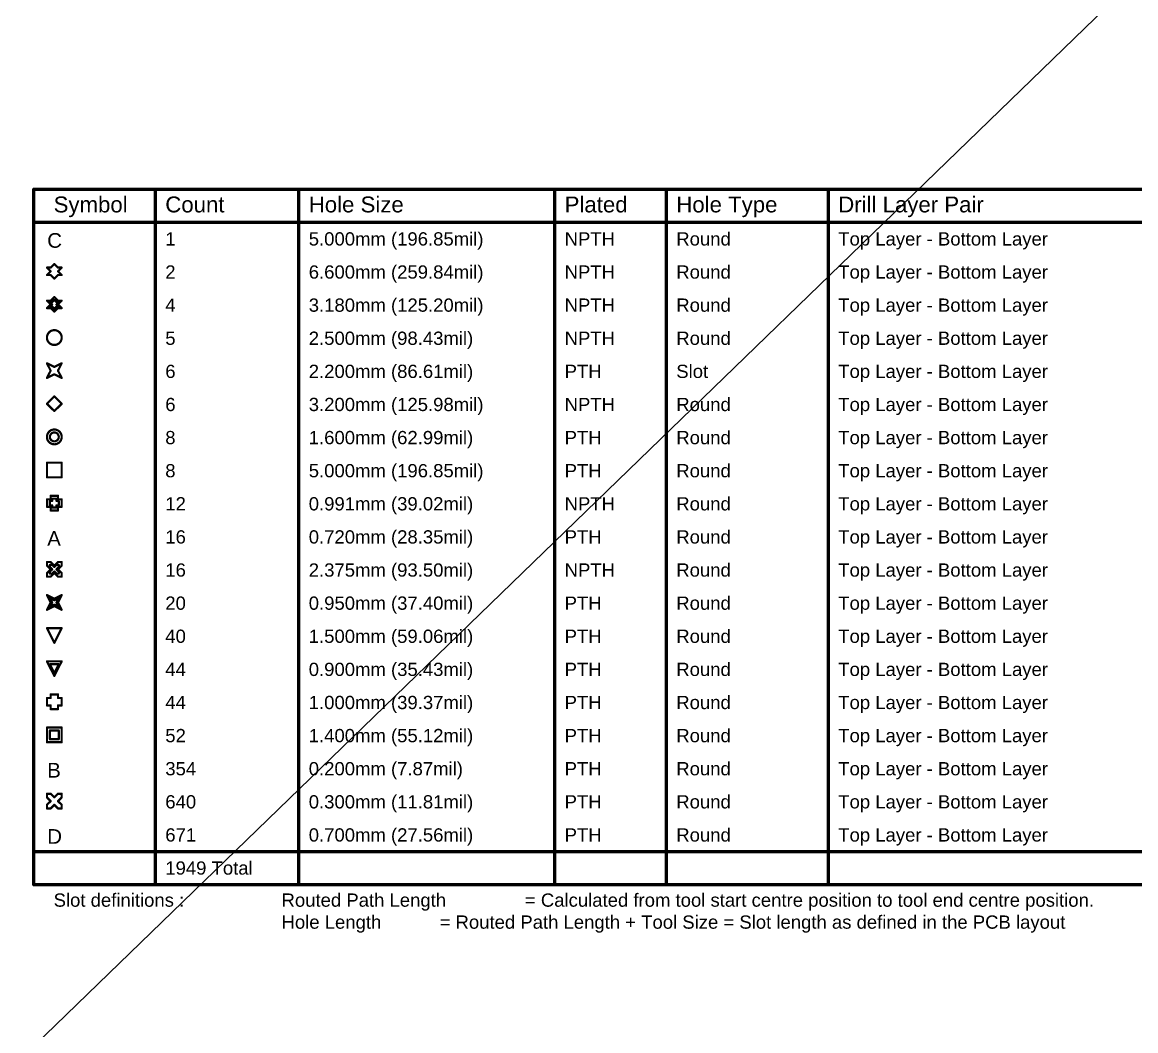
# Model space of a CAD drawing. Header units: inches. Extents: x 0 to 5379, y 0 to 5429.
# Drawn here: x 0 to 128.1, y 223.1 to 339.1 of the extents above; entities that cross this region are included whole.
import ezdxf

# ---------------------------------------------------------------- set-up
doc = ezdxf.new("R2010")
doc.units = ezdxf.units.IN
for name, color, linetype in [('Bottom Solder', 6, 'Continuous'), ('Drill Drawing', 1, 'Continuous'), ('Top Solder', 216, 'Continuous')]:
    doc.layers.add(name, color=color, linetype=linetype)
doc.styles.add('Arial', font='', dxfattribs={"height": 0.2})
doc.styles.get('Arial').set_extended_font_data('Arial')

msp = doc.modelspace()

# ---------------------------------------------------------------- linework, layer by layer
at = {"layer": 'Bottom Solder'}
msp.add_line((0, 220.06), (5379.21, 5429.21), dxfattribs=at)
at = {"layer": 'Drill Drawing'}
for points in [[(1.32, 319.93, 0.381, 0.381, 0), (194.62, 319.93, 0.381, 0.381, 0)], [(1.32, 239.92, 0.381, 0.381, 0), (1.32, 319.93, 0.381, 0.381, 0)], [(15.32, 239.92, 0.381, 0.381, 0), (15.32, 319.93, 0.381, 0.381, 0)], [(31.82, 239.92, 0.381, 0.381, 0), (31.82, 319.93, 0.381, 0.381, 0)], [(61.28, 239.92, 0.381, 0.381, 0), (61.28, 319.93, 0.381, 0.381, 0)], [(74.13, 239.92, 0.381, 0.381, 0), (74.13, 319.93, 0.381, 0.381, 0)], [(92.77, 239.92, 0.381, 0.381, 0), (92.77, 319.93, 0.381, 0.381, 0)], [(1.32, 316.12, 0.381, 0.381, 0), (194.62, 316.12, 0.381, 0.381, 0)], [(3.27, 310.92, 0.254, 0.254, 0), (3.69, 311.34, 0.254, 0.254, 0)], [(3.69, 311.34, 0.254, 0.254, 0), (4.11, 310.92, 0.254, 0.254, 0)], [(2.84, 310.92, 0.254, 0.254, 0), (3.27, 310.49, 0.254, 0.254, 0)], [(2.84, 310.92, 0.254, 0.254, 0), (3.27, 310.92, 0.254, 0.254, 0)], [(2.84, 310.07, 0.254, 0.254, 0), (3.27, 310.49, 0.254, 0.254, 0)], [(2.84, 310.07, 0.254, 0.254, 0), (3.27, 310.07, 0.254, 0.254, 0)], [(3.27, 310.07, 0.254, 0.254, 0), (3.69, 309.65, 0.254, 0.254, 0)], [(3.69, 309.65, 0.254, 0.254, 0), (4.11, 310.07, 0.254, 0.254, 0)], [(4.11, 310.92, 0.254, 0.254, 0), (4.54, 310.92, 0.254, 0.254, 0)], [(4.11, 310.49, 0.254, 0.254, 0), (4.54, 310.92, 0.254, 0.254, 0)], [(4.11, 310.49, 0.254, 0.254, 0), (4.54, 310.07, 0.254, 0.254, 0)], [(4.11, 310.07, 0.254, 0.254, 0), (4.54, 310.07, 0.254, 0.254, 0)], [(3.27, 307.11, 0.254, 0.254, 0), (3.69, 307.53, 0.254, 0.254, 0)], [(3.69, 307.53, 0.254, 0.254, 0), (4.11, 307.11, 0.254, 0.254, 0)], [(2.84, 307.11, 0.254, 0.254, 0), (3.27, 306.68, 0.254, 0.254, 0)], [(2.84, 307.11, 0.254, 0.254, 0), (3.27, 307.11, 0.254, 0.254, 0)], [(2.84, 306.26, 0.254, 0.254, 0), (3.27, 306.68, 0.254, 0.254, 0)], [(2.84, 306.26, 0.254, 0.254, 0), (3.27, 306.26, 0.254, 0.254, 0)], [(3.18, 306.94, 0.254, 0.254, 0), (3.44, 306.68, 0.254, 0.254, 0)], [(3.18, 306.94, 0.254, 0.254, 0), (3.44, 306.94, 0.254, 0.254, 0)], [(3.18, 306.43, 0.254, 0.254, 0), (3.44, 306.68, 0.254, 0.254, 0)], [(3.18, 306.43, 0.254, 0.254, 0), (3.44, 306.43, 0.254, 0.254, 0)], [(3.27, 306.26, 0.254, 0.254, 0), (3.69, 305.84, 0.254, 0.254, 0)], [(3.44, 306.94, 0.254, 0.254, 0), (3.69, 307.19, 0.254, 0.254, 0)], [(3.44, 306.43, 0.254, 0.254, 0), (3.69, 306.18, 0.254, 0.254, 0)], [(3.69, 307.19, 0.254, 0.254, 0), (3.94, 306.94, 0.254, 0.254, 0)], [(3.69, 306.18, 0.254, 0.254, 0), (3.94, 306.43, 0.254, 0.254, 0)], [(3.69, 305.84, 0.254, 0.254, 0), (4.11, 306.26, 0.254, 0.254, 0)], [(3.94, 306.94, 0.254, 0.254, 0), (4.2, 306.94, 0.254, 0.254, 0)], [(3.94, 306.68, 0.254, 0.254, 0), (4.2, 306.94, 0.254, 0.254, 0)], [(3.94, 306.68, 0.254, 0.254, 0), (4.2, 306.43, 0.254, 0.254, 0)], [(3.94, 306.43, 0.254, 0.254, 0), (4.2, 306.43, 0.254, 0.254, 0)], [(4.11, 307.11, 0.254, 0.254, 0), (4.54, 307.11, 0.254, 0.254, 0)], [(4.11, 306.68, 0.254, 0.254, 0), (4.54, 307.11, 0.254, 0.254, 0)], [(4.11, 306.68, 0.254, 0.254, 0), (4.54, 306.26, 0.254, 0.254, 0)], [(4.11, 306.26, 0.254, 0.254, 0), (4.54, 306.26, 0.254, 0.254, 0)], [(2.84, 299.91, 0.254, 0.254, 0), (3.69, 299.49, 0.254, 0.254, 0)], [(2.84, 299.91, 0.254, 0.254, 0), (3.27, 299.06, 0.254, 0.254, 0)], [(3.69, 299.49, 0.254, 0.254, 0), (4.54, 299.91, 0.254, 0.254, 0)], [(4.11, 299.06, 0.254, 0.254, 0), (4.54, 299.91, 0.254, 0.254, 0)], [(2.84, 298.22, 0.254, 0.254, 0), (3.27, 299.06, 0.254, 0.254, 0)], [(2.84, 298.22, 0.254, 0.254, 0), (3.69, 298.64, 0.254, 0.254, 0)], [(3.69, 298.64, 0.254, 0.254, 0), (4.54, 298.22, 0.254, 0.254, 0)], [(4.11, 299.06, 0.254, 0.254, 0), (4.54, 298.22, 0.254, 0.254, 0)], [(2.84, 295.25, 0.254, 0.254, 0), (3.69, 296.1, 0.254, 0.254, 0)], [(3.69, 296.1, 0.254, 0.254, 0), (4.54, 295.25, 0.254, 0.254, 0)], [(2.84, 295.25, 0.254, 0.254, 0), (3.69, 294.41, 0.254, 0.254, 0)], [(3.69, 294.41, 0.254, 0.254, 0), (4.54, 295.25, 0.254, 0.254, 0)], [(2.84, 288.48, 0.254, 0.254, 0), (4.54, 288.48, 0.254, 0.254, 0)], [(2.84, 286.79, 0.254, 0.254, 0), (2.84, 288.48, 0.254, 0.254, 0)], [(4.54, 286.79, 0.254, 0.254, 0), (4.54, 288.48, 0.254, 0.254, 0)], [(2.84, 286.79, 0.254, 0.254, 0), (4.54, 286.79, 0.254, 0.254, 0)], [(3.27, 284.25, 0.254, 0.254, 0), (3.27, 284.67, 0.254, 0.254, 0)], [(3.27, 284.67, 0.254, 0.254, 0), (4.11, 284.67, 0.254, 0.254, 0)], [(4.11, 284.25, 0.254, 0.254, 0), (4.11, 284.67, 0.254, 0.254, 0)], [(2.84, 283.4, 0.254, 0.254, 0), (2.84, 284.25, 0.254, 0.254, 0)], [(2.84, 284.25, 0.254, 0.254, 0), (3.27, 284.25, 0.254, 0.254, 0)], [(2.84, 283.4, 0.254, 0.254, 0), (3.27, 283.4, 0.254, 0.254, 0)], [(3.18, 283.57, 0.254, 0.254, 0), (3.18, 284.08, 0.254, 0.254, 0)], [(3.18, 284.08, 0.254, 0.254, 0), (3.44, 284.08, 0.254, 0.254, 0)], [(3.18, 283.57, 0.254, 0.254, 0), (3.44, 283.57, 0.254, 0.254, 0)], [(3.27, 282.98, 0.254, 0.254, 0), (3.27, 283.4, 0.254, 0.254, 0)], [(3.44, 284.08, 0.254, 0.254, 0), (3.44, 284.33, 0.254, 0.254, 0)], [(3.44, 284.33, 0.254, 0.254, 0), (3.94, 284.33, 0.254, 0.254, 0)], [(3.44, 283.32, 0.254, 0.254, 0), (3.44, 283.57, 0.254, 0.254, 0)], [(3.44, 283.32, 0.254, 0.254, 0), (3.94, 283.32, 0.254, 0.254, 0)], [(3.94, 284.08, 0.254, 0.254, 0), (3.94, 284.33, 0.254, 0.254, 0)], [(3.94, 284.08, 0.254, 0.254, 0), (4.2, 284.08, 0.254, 0.254, 0)], [(3.94, 283.57, 0.254, 0.254, 0), (4.2, 283.57, 0.254, 0.254, 0)], [(3.94, 283.32, 0.254, 0.254, 0), (3.94, 283.57, 0.254, 0.254, 0)], [(4.11, 284.25, 0.254, 0.254, 0), (4.54, 284.25, 0.254, 0.254, 0)], [(4.11, 283.4, 0.254, 0.254, 0), (4.54, 283.4, 0.254, 0.254, 0)], [(4.11, 282.98, 0.254, 0.254, 0), (4.11, 283.4, 0.254, 0.254, 0)], [(4.2, 283.57, 0.254, 0.254, 0), (4.2, 284.08, 0.254, 0.254, 0)], [(4.54, 283.4, 0.254, 0.254, 0), (4.54, 284.25, 0.254, 0.254, 0)], [(3.27, 282.98, 0.254, 0.254, 0), (4.11, 282.98, 0.254, 0.254, 0)], [(2.84, 276.63, 0.254, 0.254, 0), (2.84, 277.05, 0.254, 0.254, 0)], [(2.84, 277.05, 0.254, 0.254, 0), (3.27, 277.05, 0.254, 0.254, 0)], [(3.18, 276.46, 0.254, 0.254, 0), (3.18, 276.71, 0.254, 0.254, 0)], [(3.18, 276.71, 0.254, 0.254, 0), (3.44, 276.71, 0.254, 0.254, 0)], [(3.27, 277.05, 0.254, 0.254, 0), (3.69, 276.63, 0.254, 0.254, 0)], [(3.44, 276.71, 0.254, 0.254, 0), (3.69, 276.46, 0.254, 0.254, 0)], [(3.69, 276.63, 0.254, 0.254, 0), (4.11, 277.05, 0.254, 0.254, 0)], [(3.69, 276.46, 0.254, 0.254, 0), (3.94, 276.71, 0.254, 0.254, 0)], [(3.94, 276.71, 0.254, 0.254, 0), (4.2, 276.71, 0.254, 0.254, 0)], [(4.11, 277.05, 0.254, 0.254, 0), (4.54, 277.05, 0.254, 0.254, 0)], [(4.2, 276.46, 0.254, 0.254, 0), (4.2, 276.71, 0.254, 0.254, 0)], [(4.54, 276.63, 0.254, 0.254, 0), (4.54, 277.05, 0.254, 0.254, 0)], [(2.84, 276.63, 0.254, 0.254, 0), (3.27, 276.2, 0.254, 0.254, 0)], [(2.84, 275.78, 0.254, 0.254, 0), (3.27, 276.2, 0.254, 0.254, 0)], [(2.84, 275.36, 0.254, 0.254, 0), (2.84, 275.78, 0.254, 0.254, 0)], [(3.18, 276.46, 0.254, 0.254, 0), (3.44, 276.2, 0.254, 0.254, 0)], [(3.18, 275.95, 0.254, 0.254, 0), (3.44, 276.2, 0.254, 0.254, 0)], [(3.18, 275.7, 0.254, 0.254, 0), (3.18, 275.95, 0.254, 0.254, 0)], [(3.18, 275.7, 0.254, 0.254, 0), (3.44, 275.7, 0.254, 0.254, 0)], [(3.27, 275.36, 0.254, 0.254, 0), (3.69, 275.78, 0.254, 0.254, 0)], [(3.44, 275.7, 0.254, 0.254, 0), (3.69, 275.95, 0.254, 0.254, 0)], [(3.69, 275.95, 0.254, 0.254, 0), (3.94, 275.7, 0.254, 0.254, 0)], [(3.69, 275.78, 0.254, 0.254, 0), (4.11, 275.36, 0.254, 0.254, 0)], [(3.94, 276.2, 0.254, 0.254, 0), (4.2, 276.46, 0.254, 0.254, 0)], [(3.94, 276.2, 0.254, 0.254, 0), (4.2, 275.95, 0.254, 0.254, 0)], [(3.94, 275.7, 0.254, 0.254, 0), (4.2, 275.7, 0.254, 0.254, 0)], [(4.11, 276.2, 0.254, 0.254, 0), (4.54, 276.63, 0.254, 0.254, 0)], [(4.11, 276.2, 0.254, 0.254, 0), (4.54, 275.78, 0.254, 0.254, 0)], [(4.2, 275.7, 0.254, 0.254, 0), (4.2, 275.95, 0.254, 0.254, 0)], [(4.54, 275.36, 0.254, 0.254, 0), (4.54, 275.78, 0.254, 0.254, 0)], [(2.84, 275.36, 0.254, 0.254, 0), (3.27, 275.36, 0.254, 0.254, 0)], [(4.11, 275.36, 0.254, 0.254, 0), (4.54, 275.36, 0.254, 0.254, 0)], [(2.84, 273.24, 0.254, 0.254, 0), (3.69, 272.82, 0.254, 0.254, 0)], [(2.84, 273.24, 0.254, 0.254, 0), (3.27, 272.39, 0.254, 0.254, 0)], [(3.18, 272.9, 0.254, 0.254, 0), (3.69, 272.65, 0.254, 0.254, 0)], [(3.18, 272.9, 0.254, 0.254, 0), (3.44, 272.39, 0.254, 0.254, 0)], [(3.69, 272.82, 0.254, 0.254, 0), (4.54, 273.24, 0.254, 0.254, 0)], [(3.69, 272.65, 0.254, 0.254, 0), (4.2, 272.9, 0.254, 0.254, 0)], [(3.94, 272.39, 0.254, 0.254, 0), (4.2, 272.9, 0.254, 0.254, 0)], [(4.11, 272.39, 0.254, 0.254, 0), (4.54, 273.24, 0.254, 0.254, 0)], [(2.84, 271.55, 0.254, 0.254, 0), (3.27, 272.39, 0.254, 0.254, 0)], [(2.84, 271.55, 0.254, 0.254, 0), (3.69, 271.97, 0.254, 0.254, 0)], [(3.18, 271.89, 0.254, 0.254, 0), (3.44, 272.39, 0.254, 0.254, 0)], [(3.18, 271.89, 0.254, 0.254, 0), (3.69, 272.14, 0.254, 0.254, 0)], [(3.69, 272.14, 0.254, 0.254, 0), (4.2, 271.89, 0.254, 0.254, 0)], [(3.69, 271.97, 0.254, 0.254, 0), (4.54, 271.55, 0.254, 0.254, 0)], [(3.94, 272.39, 0.254, 0.254, 0), (4.2, 271.89, 0.254, 0.254, 0)], [(4.11, 272.39, 0.254, 0.254, 0), (4.54, 271.55, 0.254, 0.254, 0)], [(2.84, 269.43, 0.254, 0.254, 0), (4.54, 269.43, 0.254, 0.254, 0)], [(2.84, 269.43, 0.254, 0.254, 0), (3.69, 267.74, 0.254, 0.254, 0)], [(3.69, 267.74, 0.254, 0.254, 0), (4.54, 269.43, 0.254, 0.254, 0)], [(2.84, 265.62, 0.254, 0.254, 0), (4.54, 265.62, 0.254, 0.254, 0)], [(2.84, 265.62, 0.254, 0.254, 0), (3.69, 263.93, 0.254, 0.254, 0)], [(3.18, 265.28, 0.254, 0.254, 0), (4.2, 265.28, 0.254, 0.254, 0)], [(3.18, 265.28, 0.254, 0.254, 0), (3.69, 264.27, 0.254, 0.254, 0)], [(3.69, 263.93, 0.254, 0.254, 0), (4.54, 265.62, 0.254, 0.254, 0)], [(3.69, 264.27, 0.254, 0.254, 0), (4.2, 265.28, 0.254, 0.254, 0)], [(2.84, 260.54, 0.254, 0.254, 0), (2.84, 261.39, 0.254, 0.254, 0)], [(2.84, 261.39, 0.254, 0.254, 0), (3.27, 261.39, 0.254, 0.254, 0)], [(3.27, 261.39, 0.254, 0.254, 0), (3.27, 261.81, 0.254, 0.254, 0)], [(3.27, 261.81, 0.254, 0.254, 0), (4.11, 261.81, 0.254, 0.254, 0)], [(4.11, 261.39, 0.254, 0.254, 0), (4.11, 261.81, 0.254, 0.254, 0)], [(4.11, 261.39, 0.254, 0.254, 0), (4.54, 261.39, 0.254, 0.254, 0)], [(4.54, 260.54, 0.254, 0.254, 0), (4.54, 261.39, 0.254, 0.254, 0)], [(2.84, 260.54, 0.254, 0.254, 0), (3.27, 260.54, 0.254, 0.254, 0)], [(3.27, 260.12, 0.254, 0.254, 0), (3.27, 260.54, 0.254, 0.254, 0)], [(3.27, 260.12, 0.254, 0.254, 0), (4.11, 260.12, 0.254, 0.254, 0)], [(4.11, 260.54, 0.254, 0.254, 0), (4.54, 260.54, 0.254, 0.254, 0)], [(4.11, 260.12, 0.254, 0.254, 0), (4.11, 260.54, 0.254, 0.254, 0)], [(2.84, 258, 0.254, 0.254, 0), (4.54, 258, 0.254, 0.254, 0)], [(2.84, 256.31, 0.254, 0.254, 0), (2.84, 258, 0.254, 0.254, 0)], [(3.18, 257.66, 0.254, 0.254, 0), (4.2, 257.66, 0.254, 0.254, 0)], [(3.18, 256.65, 0.254, 0.254, 0), (3.18, 257.66, 0.254, 0.254, 0)], [(4.2, 256.65, 0.254, 0.254, 0), (4.2, 257.66, 0.254, 0.254, 0)], [(4.54, 256.31, 0.254, 0.254, 0), (4.54, 258, 0.254, 0.254, 0)], [(2.84, 256.31, 0.254, 0.254, 0), (4.54, 256.31, 0.254, 0.254, 0)], [(3.18, 256.65, 0.254, 0.254, 0), (4.2, 256.65, 0.254, 0.254, 0)], [(2.84, 249.96, 0.254, 0.254, 0), (2.84, 250.38, 0.254, 0.254, 0)], [(2.84, 250.38, 0.254, 0.254, 0), (3.27, 250.38, 0.254, 0.254, 0)], [(2.84, 249.96, 0.254, 0.254, 0), (3.27, 249.53, 0.254, 0.254, 0)], [(3.27, 250.38, 0.254, 0.254, 0), (3.69, 249.96, 0.254, 0.254, 0)], [(3.69, 249.96, 0.254, 0.254, 0), (4.11, 250.38, 0.254, 0.254, 0)], [(4.11, 250.38, 0.254, 0.254, 0), (4.54, 250.38, 0.254, 0.254, 0)], [(4.11, 249.53, 0.254, 0.254, 0), (4.54, 249.96, 0.254, 0.254, 0)], [(4.54, 249.96, 0.254, 0.254, 0), (4.54, 250.38, 0.254, 0.254, 0)], [(2.84, 249.11, 0.254, 0.254, 0), (3.27, 249.53, 0.254, 0.254, 0)], [(2.84, 248.69, 0.254, 0.254, 0), (2.84, 249.11, 0.254, 0.254, 0)], [(2.84, 248.69, 0.254, 0.254, 0), (3.27, 248.69, 0.254, 0.254, 0)], [(3.27, 248.69, 0.254, 0.254, 0), (3.69, 249.11, 0.254, 0.254, 0)], [(3.69, 249.11, 0.254, 0.254, 0), (4.11, 248.69, 0.254, 0.254, 0)], [(4.11, 249.53, 0.254, 0.254, 0), (4.54, 249.11, 0.254, 0.254, 0)], [(4.11, 248.69, 0.254, 0.254, 0), (4.54, 248.69, 0.254, 0.254, 0)], [(4.54, 248.69, 0.254, 0.254, 0), (4.54, 249.11, 0.254, 0.254, 0)], [(1.32, 243.73, 0.381, 0.381, 0), (194.62, 243.73, 0.381, 0.381, 0)], [(1.32, 239.92, 0.381, 0.381, 0), (194.62, 239.92, 0.381, 0.381, 0)]]:
    msp.add_lwpolyline(points, format="xyseb", dxfattribs=at)
for points in [[(1.23, 319.93, 0.191, 0.191, 1), (1.42, 319.93, 0.191, 0.191, 1)], [(1.23, 319.93, 0.191, 0.191, 1), (1.42, 319.93, 0.191, 0.191, 1)], [(15.22, 319.93, 0.191, 0.191, 1), (15.41, 319.93, 0.191, 0.191, 1)], [(31.73, 319.93, 0.191, 0.191, 1), (31.92, 319.93, 0.191, 0.191, 1)], [(61.18, 319.93, 0.191, 0.191, 1), (61.37, 319.93, 0.191, 0.191, 1)], [(74.03, 319.93, 0.191, 0.191, 1), (74.22, 319.93, 0.191, 0.191, 1)], [(92.67, 319.93, 0.191, 0.191, 1), (92.86, 319.93, 0.191, 0.191, 1)], [(1.23, 316.12, 0.191, 0.191, 1), (1.42, 316.12, 0.191, 0.191, 1)], [(3.63, 311.34, 0.127, 0.127, 1), (3.75, 311.34, 0.127, 0.127, 1)], [(3.63, 311.34, 0.127, 0.127, 1), (3.75, 311.34, 0.127, 0.127, 1)], [(2.78, 310.92, 0.127, 0.127, 1), (2.91, 310.92, 0.127, 0.127, 1)], [(2.78, 310.92, 0.127, 0.127, 1), (2.91, 310.92, 0.127, 0.127, 1)], [(2.78, 310.07, 0.127, 0.127, 1), (2.91, 310.07, 0.127, 0.127, 1)], [(2.78, 310.07, 0.127, 0.127, 1), (2.91, 310.07, 0.127, 0.127, 1)], [(3.2, 310.92, 0.127, 0.127, 1), (3.33, 310.92, 0.127, 0.127, 1)], [(3.2, 310.92, 0.127, 0.127, 1), (3.33, 310.92, 0.127, 0.127, 1)], [(3.2, 310.49, 0.127, 0.127, 1), (3.33, 310.49, 0.127, 0.127, 1)], [(3.2, 310.49, 0.127, 0.127, 1), (3.33, 310.49, 0.127, 0.127, 1)], [(3.2, 310.07, 0.127, 0.127, 1), (3.33, 310.07, 0.127, 0.127, 1)], [(3.2, 310.07, 0.127, 0.127, 1), (3.33, 310.07, 0.127, 0.127, 1)], [(4.05, 310.92, 0.127, 0.127, 1), (4.18, 310.92, 0.127, 0.127, 1)], [(4.05, 310.92, 0.127, 0.127, 1), (4.18, 310.92, 0.127, 0.127, 1)], [(4.05, 310.49, 0.127, 0.127, 1), (4.18, 310.49, 0.127, 0.127, 1)], [(4.05, 310.49, 0.127, 0.127, 1), (4.18, 310.49, 0.127, 0.127, 1)], [(4.05, 310.07, 0.127, 0.127, 1), (4.18, 310.07, 0.127, 0.127, 1)], [(4.05, 310.07, 0.127, 0.127, 1), (4.18, 310.07, 0.127, 0.127, 1)], [(4.47, 310.92, 0.127, 0.127, 1), (4.6, 310.92, 0.127, 0.127, 1)], [(4.47, 310.92, 0.127, 0.127, 1), (4.6, 310.92, 0.127, 0.127, 1)], [(4.47, 310.07, 0.127, 0.127, 1), (4.6, 310.07, 0.127, 0.127, 1)], [(4.47, 310.07, 0.127, 0.127, 1), (4.6, 310.07, 0.127, 0.127, 1)], [(3.63, 309.65, 0.127, 0.127, 1), (3.75, 309.65, 0.127, 0.127, 1)], [(3.63, 309.65, 0.127, 0.127, 1), (3.75, 309.65, 0.127, 0.127, 1)], [(3.63, 307.53, 0.127, 0.127, 1), (3.75, 307.53, 0.127, 0.127, 1)], [(3.63, 307.53, 0.127, 0.127, 1), (3.75, 307.53, 0.127, 0.127, 1)], [(2.78, 307.11, 0.127, 0.127, 1), (2.91, 307.11, 0.127, 0.127, 1)], [(2.78, 307.11, 0.127, 0.127, 1), (2.91, 307.11, 0.127, 0.127, 1)], [(2.78, 306.26, 0.127, 0.127, 1), (2.91, 306.26, 0.127, 0.127, 1)], [(2.78, 306.26, 0.127, 0.127, 1), (2.91, 306.26, 0.127, 0.127, 1)], [(3.12, 306.94, 0.127, 0.127, 1), (3.25, 306.94, 0.127, 0.127, 1)], [(3.12, 306.94, 0.127, 0.127, 1), (3.25, 306.94, 0.127, 0.127, 1)], [(3.12, 306.43, 0.127, 0.127, 1), (3.25, 306.43, 0.127, 0.127, 1)], [(3.12, 306.43, 0.127, 0.127, 1), (3.25, 306.43, 0.127, 0.127, 1)], [(3.2, 307.11, 0.127, 0.127, 1), (3.33, 307.11, 0.127, 0.127, 1)], [(3.2, 307.11, 0.127, 0.127, 1), (3.33, 307.11, 0.127, 0.127, 1)], [(3.2, 306.68, 0.127, 0.127, 1), (3.33, 306.68, 0.127, 0.127, 1)], [(3.2, 306.68, 0.127, 0.127, 1), (3.33, 306.68, 0.127, 0.127, 1)], [(3.2, 306.26, 0.127, 0.127, 1), (3.33, 306.26, 0.127, 0.127, 1)], [(3.2, 306.26, 0.127, 0.127, 1), (3.33, 306.26, 0.127, 0.127, 1)], [(3.37, 306.94, 0.127, 0.127, 1), (3.5, 306.94, 0.127, 0.127, 1)], [(3.37, 306.94, 0.127, 0.127, 1), (3.5, 306.94, 0.127, 0.127, 1)], [(3.37, 306.68, 0.127, 0.127, 1), (3.5, 306.68, 0.127, 0.127, 1)], [(3.37, 306.68, 0.127, 0.127, 1), (3.5, 306.68, 0.127, 0.127, 1)], [(3.37, 306.43, 0.127, 0.127, 1), (3.5, 306.43, 0.127, 0.127, 1)], [(3.37, 306.43, 0.127, 0.127, 1), (3.5, 306.43, 0.127, 0.127, 1)], [(3.63, 307.19, 0.127, 0.127, 1), (3.75, 307.19, 0.127, 0.127, 1)], [(3.63, 307.19, 0.127, 0.127, 1), (3.75, 307.19, 0.127, 0.127, 1)], [(3.63, 306.18, 0.127, 0.127, 1), (3.75, 306.18, 0.127, 0.127, 1)], [(3.63, 306.18, 0.127, 0.127, 1), (3.75, 306.18, 0.127, 0.127, 1)], [(3.88, 306.94, 0.127, 0.127, 1), (4.01, 306.94, 0.127, 0.127, 1)], [(3.88, 306.94, 0.127, 0.127, 1), (4.01, 306.94, 0.127, 0.127, 1)], [(3.88, 306.68, 0.127, 0.127, 1), (4.01, 306.68, 0.127, 0.127, 1)], [(3.88, 306.68, 0.127, 0.127, 1), (4.01, 306.68, 0.127, 0.127, 1)], [(3.88, 306.43, 0.127, 0.127, 1), (4.01, 306.43, 0.127, 0.127, 1)], [(3.88, 306.43, 0.127, 0.127, 1), (4.01, 306.43, 0.127, 0.127, 1)], [(4.05, 307.11, 0.127, 0.127, 1), (4.18, 307.11, 0.127, 0.127, 1)], [(4.05, 307.11, 0.127, 0.127, 1), (4.18, 307.11, 0.127, 0.127, 1)], [(4.05, 306.68, 0.127, 0.127, 1), (4.18, 306.68, 0.127, 0.127, 1)], [(4.05, 306.68, 0.127, 0.127, 1), (4.18, 306.68, 0.127, 0.127, 1)], [(4.05, 306.26, 0.127, 0.127, 1), (4.18, 306.26, 0.127, 0.127, 1)], [(4.05, 306.26, 0.127, 0.127, 1), (4.18, 306.26, 0.127, 0.127, 1)], [(4.13, 306.94, 0.127, 0.127, 1), (4.26, 306.94, 0.127, 0.127, 1)], [(4.13, 306.94, 0.127, 0.127, 1), (4.26, 306.94, 0.127, 0.127, 1)], [(4.13, 306.43, 0.127, 0.127, 1), (4.26, 306.43, 0.127, 0.127, 1)], [(4.13, 306.43, 0.127, 0.127, 1), (4.26, 306.43, 0.127, 0.127, 1)], [(4.47, 307.11, 0.127, 0.127, 1), (4.6, 307.11, 0.127, 0.127, 1)], [(4.47, 307.11, 0.127, 0.127, 1), (4.6, 307.11, 0.127, 0.127, 1)], [(4.47, 306.26, 0.127, 0.127, 1), (4.6, 306.26, 0.127, 0.127, 1)], [(4.47, 306.26, 0.127, 0.127, 1), (4.6, 306.26, 0.127, 0.127, 1)], [(3.63, 305.84, 0.127, 0.127, 1), (3.75, 305.84, 0.127, 0.127, 1)], [(3.63, 305.84, 0.127, 0.127, 1), (3.75, 305.84, 0.127, 0.127, 1)], [(4.54, 302.87, 0.254, 0.254, 1), (2.84, 302.87, 0.254, 0.254, 1)], [(2.78, 302.87, 0.127, 0.127, 1), (2.91, 302.87, 0.127, 0.127, 1)], [(4.47, 302.87, 0.127, 0.127, 1), (4.6, 302.87, 0.127, 0.127, 1)], [(2.78, 299.91, 0.127, 0.127, 1), (2.91, 299.91, 0.127, 0.127, 1)], [(2.78, 299.91, 0.127, 0.127, 1), (2.91, 299.91, 0.127, 0.127, 1)], [(4.47, 299.91, 0.127, 0.127, 1), (4.6, 299.91, 0.127, 0.127, 1)], [(4.47, 299.91, 0.127, 0.127, 1), (4.6, 299.91, 0.127, 0.127, 1)], [(3.2, 299.06, 0.127, 0.127, 1), (3.33, 299.06, 0.127, 0.127, 1)], [(3.2, 299.06, 0.127, 0.127, 1), (3.33, 299.06, 0.127, 0.127, 1)], [(3.63, 299.49, 0.127, 0.127, 1), (3.75, 299.49, 0.127, 0.127, 1)], [(3.63, 299.49, 0.127, 0.127, 1), (3.75, 299.49, 0.127, 0.127, 1)], [(3.63, 298.64, 0.127, 0.127, 1), (3.75, 298.64, 0.127, 0.127, 1)], [(3.63, 298.64, 0.127, 0.127, 1), (3.75, 298.64, 0.127, 0.127, 1)], [(4.05, 299.06, 0.127, 0.127, 1), (4.18, 299.06, 0.127, 0.127, 1)], [(4.05, 299.06, 0.127, 0.127, 1), (4.18, 299.06, 0.127, 0.127, 1)], [(2.78, 298.22, 0.127, 0.127, 1), (2.91, 298.22, 0.127, 0.127, 1)], [(2.78, 298.22, 0.127, 0.127, 1), (2.91, 298.22, 0.127, 0.127, 1)], [(4.47, 298.22, 0.127, 0.127, 1), (4.6, 298.22, 0.127, 0.127, 1)], [(4.47, 298.22, 0.127, 0.127, 1), (4.6, 298.22, 0.127, 0.127, 1)], [(3.63, 296.1, 0.127, 0.127, 1), (3.75, 296.1, 0.127, 0.127, 1)], [(3.63, 296.1, 0.127, 0.127, 1), (3.75, 296.1, 0.127, 0.127, 1)], [(2.78, 295.25, 0.127, 0.127, 1), (2.91, 295.25, 0.127, 0.127, 1)], [(2.78, 295.25, 0.127, 0.127, 1), (2.91, 295.25, 0.127, 0.127, 1)], [(4.47, 295.25, 0.127, 0.127, 1), (4.6, 295.25, 0.127, 0.127, 1)], [(4.47, 295.25, 0.127, 0.127, 1), (4.6, 295.25, 0.127, 0.127, 1)], [(3.63, 294.41, 0.127, 0.127, 1), (3.75, 294.41, 0.127, 0.127, 1)], [(3.63, 294.41, 0.127, 0.127, 1), (3.75, 294.41, 0.127, 0.127, 1)], [(4.54, 291.44, 0.254, 0.254, 1), (2.84, 291.44, 0.254, 0.254, 1)], [(2.78, 291.44, 0.127, 0.127, 1), (2.91, 291.44, 0.127, 0.127, 1)], [(4.2, 291.44, 0.254, 0.254, 1), (3.18, 291.44, 0.254, 0.254, 1)], [(3.12, 291.44, 0.127, 0.127, 1), (3.25, 291.44, 0.127, 0.127, 1)], [(4.13, 291.44, 0.127, 0.127, 1), (4.26, 291.44, 0.127, 0.127, 1)], [(4.47, 291.44, 0.127, 0.127, 1), (4.6, 291.44, 0.127, 0.127, 1)], [(2.78, 288.48, 0.127, 0.127, 1), (2.91, 288.48, 0.127, 0.127, 1)], [(2.78, 288.48, 0.127, 0.127, 1), (2.91, 288.48, 0.127, 0.127, 1)], [(4.47, 288.48, 0.127, 0.127, 1), (4.6, 288.48, 0.127, 0.127, 1)], [(4.47, 288.48, 0.127, 0.127, 1), (4.6, 288.48, 0.127, 0.127, 1)], [(2.78, 286.79, 0.127, 0.127, 1), (2.91, 286.79, 0.127, 0.127, 1)], [(2.78, 286.79, 0.127, 0.127, 1), (2.91, 286.79, 0.127, 0.127, 1)], [(4.47, 286.79, 0.127, 0.127, 1), (4.6, 286.79, 0.127, 0.127, 1)], [(4.47, 286.79, 0.127, 0.127, 1), (4.6, 286.79, 0.127, 0.127, 1)], [(3.2, 284.67, 0.127, 0.127, 1), (3.33, 284.67, 0.127, 0.127, 1)], [(3.2, 284.67, 0.127, 0.127, 1), (3.33, 284.67, 0.127, 0.127, 1)], [(4.05, 284.67, 0.127, 0.127, 1), (4.18, 284.67, 0.127, 0.127, 1)], [(4.05, 284.67, 0.127, 0.127, 1), (4.18, 284.67, 0.127, 0.127, 1)], [(2.78, 284.25, 0.127, 0.127, 1), (2.91, 284.25, 0.127, 0.127, 1)], [(2.78, 284.25, 0.127, 0.127, 1), (2.91, 284.25, 0.127, 0.127, 1)], [(2.78, 283.4, 0.127, 0.127, 1), (2.91, 283.4, 0.127, 0.127, 1)], [(2.78, 283.4, 0.127, 0.127, 1), (2.91, 283.4, 0.127, 0.127, 1)], [(3.12, 284.08, 0.127, 0.127, 1), (3.25, 284.08, 0.127, 0.127, 1)], [(3.12, 284.08, 0.127, 0.127, 1), (3.25, 284.08, 0.127, 0.127, 1)], [(3.12, 283.57, 0.127, 0.127, 1), (3.25, 283.57, 0.127, 0.127, 1)], [(3.12, 283.57, 0.127, 0.127, 1), (3.25, 283.57, 0.127, 0.127, 1)], [(3.2, 284.25, 0.127, 0.127, 1), (3.33, 284.25, 0.127, 0.127, 1)], [(3.2, 284.25, 0.127, 0.127, 1), (3.33, 284.25, 0.127, 0.127, 1)], [(3.2, 283.4, 0.127, 0.127, 1), (3.33, 283.4, 0.127, 0.127, 1)], [(3.2, 283.4, 0.127, 0.127, 1), (3.33, 283.4, 0.127, 0.127, 1)], [(3.37, 284.33, 0.127, 0.127, 1), (3.5, 284.33, 0.127, 0.127, 1)], [(3.37, 284.33, 0.127, 0.127, 1), (3.5, 284.33, 0.127, 0.127, 1)], [(3.37, 284.08, 0.127, 0.127, 1), (3.5, 284.08, 0.127, 0.127, 1)], [(3.37, 284.08, 0.127, 0.127, 1), (3.5, 284.08, 0.127, 0.127, 1)], [(3.37, 283.57, 0.127, 0.127, 1), (3.5, 283.57, 0.127, 0.127, 1)], [(3.37, 283.57, 0.127, 0.127, 1), (3.5, 283.57, 0.127, 0.127, 1)], [(3.37, 283.32, 0.127, 0.127, 1), (3.5, 283.32, 0.127, 0.127, 1)], [(3.37, 283.32, 0.127, 0.127, 1), (3.5, 283.32, 0.127, 0.127, 1)], [(3.88, 284.33, 0.127, 0.127, 1), (4.01, 284.33, 0.127, 0.127, 1)], [(3.88, 284.33, 0.127, 0.127, 1), (4.01, 284.33, 0.127, 0.127, 1)], [(3.88, 284.08, 0.127, 0.127, 1), (4.01, 284.08, 0.127, 0.127, 1)], [(3.88, 284.08, 0.127, 0.127, 1), (4.01, 284.08, 0.127, 0.127, 1)], [(3.88, 283.57, 0.127, 0.127, 1), (4.01, 283.57, 0.127, 0.127, 1)], [(3.88, 283.57, 0.127, 0.127, 1), (4.01, 283.57, 0.127, 0.127, 1)], [(3.88, 283.32, 0.127, 0.127, 1), (4.01, 283.32, 0.127, 0.127, 1)], [(3.88, 283.32, 0.127, 0.127, 1), (4.01, 283.32, 0.127, 0.127, 1)], [(4.05, 284.25, 0.127, 0.127, 1), (4.18, 284.25, 0.127, 0.127, 1)], [(4.05, 284.25, 0.127, 0.127, 1), (4.18, 284.25, 0.127, 0.127, 1)], [(4.05, 283.4, 0.127, 0.127, 1), (4.18, 283.4, 0.127, 0.127, 1)], [(4.05, 283.4, 0.127, 0.127, 1), (4.18, 283.4, 0.127, 0.127, 1)], [(4.13, 284.08, 0.127, 0.127, 1), (4.26, 284.08, 0.127, 0.127, 1)], [(4.13, 284.08, 0.127, 0.127, 1), (4.26, 284.08, 0.127, 0.127, 1)], [(4.13, 283.57, 0.127, 0.127, 1), (4.26, 283.57, 0.127, 0.127, 1)], [(4.13, 283.57, 0.127, 0.127, 1), (4.26, 283.57, 0.127, 0.127, 1)], [(4.47, 284.25, 0.127, 0.127, 1), (4.6, 284.25, 0.127, 0.127, 1)], [(4.47, 284.25, 0.127, 0.127, 1), (4.6, 284.25, 0.127, 0.127, 1)], [(4.47, 283.4, 0.127, 0.127, 1), (4.6, 283.4, 0.127, 0.127, 1)], [(4.47, 283.4, 0.127, 0.127, 1), (4.6, 283.4, 0.127, 0.127, 1)], [(3.2, 282.98, 0.127, 0.127, 1), (3.33, 282.98, 0.127, 0.127, 1)], [(3.2, 282.98, 0.127, 0.127, 1), (3.33, 282.98, 0.127, 0.127, 1)], [(4.05, 282.98, 0.127, 0.127, 1), (4.18, 282.98, 0.127, 0.127, 1)], [(4.05, 282.98, 0.127, 0.127, 1), (4.18, 282.98, 0.127, 0.127, 1)], [(2.78, 277.05, 0.127, 0.127, 1), (2.91, 277.05, 0.127, 0.127, 1)], [(2.78, 277.05, 0.127, 0.127, 1), (2.91, 277.05, 0.127, 0.127, 1)], [(3.12, 276.71, 0.127, 0.127, 1), (3.25, 276.71, 0.127, 0.127, 1)], [(3.12, 276.71, 0.127, 0.127, 1), (3.25, 276.71, 0.127, 0.127, 1)], [(3.2, 277.05, 0.127, 0.127, 1), (3.33, 277.05, 0.127, 0.127, 1)], [(3.2, 277.05, 0.127, 0.127, 1), (3.33, 277.05, 0.127, 0.127, 1)], [(3.37, 276.71, 0.127, 0.127, 1), (3.5, 276.71, 0.127, 0.127, 1)], [(3.37, 276.71, 0.127, 0.127, 1), (3.5, 276.71, 0.127, 0.127, 1)], [(3.88, 276.71, 0.127, 0.127, 1), (4.01, 276.71, 0.127, 0.127, 1)], [(3.88, 276.71, 0.127, 0.127, 1), (4.01, 276.71, 0.127, 0.127, 1)], [(4.05, 277.05, 0.127, 0.127, 1), (4.18, 277.05, 0.127, 0.127, 1)], [(4.05, 277.05, 0.127, 0.127, 1), (4.18, 277.05, 0.127, 0.127, 1)], [(4.13, 276.71, 0.127, 0.127, 1), (4.26, 276.71, 0.127, 0.127, 1)], [(4.13, 276.71, 0.127, 0.127, 1), (4.26, 276.71, 0.127, 0.127, 1)], [(4.47, 277.05, 0.127, 0.127, 1), (4.6, 277.05, 0.127, 0.127, 1)], [(4.47, 277.05, 0.127, 0.127, 1), (4.6, 277.05, 0.127, 0.127, 1)], [(2.78, 276.63, 0.127, 0.127, 1), (2.91, 276.63, 0.127, 0.127, 1)], [(2.78, 276.63, 0.127, 0.127, 1), (2.91, 276.63, 0.127, 0.127, 1)], [(2.78, 275.78, 0.127, 0.127, 1), (2.91, 275.78, 0.127, 0.127, 1)], [(2.78, 275.78, 0.127, 0.127, 1), (2.91, 275.78, 0.127, 0.127, 1)], [(3.12, 276.46, 0.127, 0.127, 1), (3.25, 276.46, 0.127, 0.127, 1)], [(3.12, 276.46, 0.127, 0.127, 1), (3.25, 276.46, 0.127, 0.127, 1)], [(3.12, 275.95, 0.127, 0.127, 1), (3.25, 275.95, 0.127, 0.127, 1)], [(3.12, 275.95, 0.127, 0.127, 1), (3.25, 275.95, 0.127, 0.127, 1)], [(3.12, 275.7, 0.127, 0.127, 1), (3.25, 275.7, 0.127, 0.127, 1)], [(3.12, 275.7, 0.127, 0.127, 1), (3.25, 275.7, 0.127, 0.127, 1)], [(3.2, 276.2, 0.127, 0.127, 1), (3.33, 276.2, 0.127, 0.127, 1)], [(3.2, 276.2, 0.127, 0.127, 1), (3.33, 276.2, 0.127, 0.127, 1)], [(3.37, 276.2, 0.127, 0.127, 1), (3.5, 276.2, 0.127, 0.127, 1)], [(3.37, 276.2, 0.127, 0.127, 1), (3.5, 276.2, 0.127, 0.127, 1)], [(3.37, 275.7, 0.127, 0.127, 1), (3.5, 275.7, 0.127, 0.127, 1)], [(3.37, 275.7, 0.127, 0.127, 1), (3.5, 275.7, 0.127, 0.127, 1)], [(3.63, 276.63, 0.127, 0.127, 1), (3.75, 276.63, 0.127, 0.127, 1)], [(3.63, 276.63, 0.127, 0.127, 1), (3.75, 276.63, 0.127, 0.127, 1)], [(3.63, 276.46, 0.127, 0.127, 1), (3.75, 276.46, 0.127, 0.127, 1)], [(3.63, 276.46, 0.127, 0.127, 1), (3.75, 276.46, 0.127, 0.127, 1)], [(3.63, 275.95, 0.127, 0.127, 1), (3.75, 275.95, 0.127, 0.127, 1)], [(3.63, 275.95, 0.127, 0.127, 1), (3.75, 275.95, 0.127, 0.127, 1)], [(3.63, 275.78, 0.127, 0.127, 1), (3.75, 275.78, 0.127, 0.127, 1)], [(3.63, 275.78, 0.127, 0.127, 1), (3.75, 275.78, 0.127, 0.127, 1)], [(3.88, 276.2, 0.127, 0.127, 1), (4.01, 276.2, 0.127, 0.127, 1)], [(3.88, 276.2, 0.127, 0.127, 1), (4.01, 276.2, 0.127, 0.127, 1)], [(3.88, 275.7, 0.127, 0.127, 1), (4.01, 275.7, 0.127, 0.127, 1)], [(3.88, 275.7, 0.127, 0.127, 1), (4.01, 275.7, 0.127, 0.127, 1)], [(4.05, 276.2, 0.127, 0.127, 1), (4.18, 276.2, 0.127, 0.127, 1)], [(4.05, 276.2, 0.127, 0.127, 1), (4.18, 276.2, 0.127, 0.127, 1)], [(4.13, 276.46, 0.127, 0.127, 1), (4.26, 276.46, 0.127, 0.127, 1)], [(4.13, 276.46, 0.127, 0.127, 1), (4.26, 276.46, 0.127, 0.127, 1)], [(4.13, 275.95, 0.127, 0.127, 1), (4.26, 275.95, 0.127, 0.127, 1)], [(4.13, 275.95, 0.127, 0.127, 1), (4.26, 275.95, 0.127, 0.127, 1)], [(4.13, 275.7, 0.127, 0.127, 1), (4.26, 275.7, 0.127, 0.127, 1)], [(4.13, 275.7, 0.127, 0.127, 1), (4.26, 275.7, 0.127, 0.127, 1)], [(4.47, 276.63, 0.127, 0.127, 1), (4.6, 276.63, 0.127, 0.127, 1)], [(4.47, 276.63, 0.127, 0.127, 1), (4.6, 276.63, 0.127, 0.127, 1)], [(4.47, 275.78, 0.127, 0.127, 1), (4.6, 275.78, 0.127, 0.127, 1)], [(4.47, 275.78, 0.127, 0.127, 1), (4.6, 275.78, 0.127, 0.127, 1)], [(2.78, 275.36, 0.127, 0.127, 1), (2.91, 275.36, 0.127, 0.127, 1)], [(2.78, 275.36, 0.127, 0.127, 1), (2.91, 275.36, 0.127, 0.127, 1)], [(3.2, 275.36, 0.127, 0.127, 1), (3.33, 275.36, 0.127, 0.127, 1)], [(3.2, 275.36, 0.127, 0.127, 1), (3.33, 275.36, 0.127, 0.127, 1)], [(4.05, 275.36, 0.127, 0.127, 1), (4.18, 275.36, 0.127, 0.127, 1)], [(4.05, 275.36, 0.127, 0.127, 1), (4.18, 275.36, 0.127, 0.127, 1)], [(4.47, 275.36, 0.127, 0.127, 1), (4.6, 275.36, 0.127, 0.127, 1)], [(4.47, 275.36, 0.127, 0.127, 1), (4.6, 275.36, 0.127, 0.127, 1)], [(2.78, 273.24, 0.127, 0.127, 1), (2.91, 273.24, 0.127, 0.127, 1)], [(2.78, 273.24, 0.127, 0.127, 1), (2.91, 273.24, 0.127, 0.127, 1)], [(3.12, 272.9, 0.127, 0.127, 1), (3.25, 272.9, 0.127, 0.127, 1)], [(3.12, 272.9, 0.127, 0.127, 1), (3.25, 272.9, 0.127, 0.127, 1)], [(4.13, 272.9, 0.127, 0.127, 1), (4.26, 272.9, 0.127, 0.127, 1)], [(4.13, 272.9, 0.127, 0.127, 1), (4.26, 272.9, 0.127, 0.127, 1)], [(4.47, 273.24, 0.127, 0.127, 1), (4.6, 273.24, 0.127, 0.127, 1)], [(4.47, 273.24, 0.127, 0.127, 1), (4.6, 273.24, 0.127, 0.127, 1)], [(2.78, 271.55, 0.127, 0.127, 1), (2.91, 271.55, 0.127, 0.127, 1)], [(2.78, 271.55, 0.127, 0.127, 1), (2.91, 271.55, 0.127, 0.127, 1)], [(3.12, 271.89, 0.127, 0.127, 1), (3.25, 271.89, 0.127, 0.127, 1)], [(3.12, 271.89, 0.127, 0.127, 1), (3.25, 271.89, 0.127, 0.127, 1)], [(3.2, 272.39, 0.127, 0.127, 1), (3.33, 272.39, 0.127, 0.127, 1)], [(3.2, 272.39, 0.127, 0.127, 1), (3.33, 272.39, 0.127, 0.127, 1)], [(3.37, 272.39, 0.127, 0.127, 1), (3.5, 272.39, 0.127, 0.127, 1)], [(3.37, 272.39, 0.127, 0.127, 1), (3.5, 272.39, 0.127, 0.127, 1)], [(3.63, 272.82, 0.127, 0.127, 1), (3.75, 272.82, 0.127, 0.127, 1)], [(3.63, 272.82, 0.127, 0.127, 1), (3.75, 272.82, 0.127, 0.127, 1)], [(3.63, 272.65, 0.127, 0.127, 1), (3.75, 272.65, 0.127, 0.127, 1)], [(3.63, 272.65, 0.127, 0.127, 1), (3.75, 272.65, 0.127, 0.127, 1)], [(3.63, 272.14, 0.127, 0.127, 1), (3.75, 272.14, 0.127, 0.127, 1)], [(3.63, 272.14, 0.127, 0.127, 1), (3.75, 272.14, 0.127, 0.127, 1)], [(3.63, 271.97, 0.127, 0.127, 1), (3.75, 271.97, 0.127, 0.127, 1)], [(3.63, 271.97, 0.127, 0.127, 1), (3.75, 271.97, 0.127, 0.127, 1)], [(3.88, 272.39, 0.127, 0.127, 1), (4.01, 272.39, 0.127, 0.127, 1)], [(3.88, 272.39, 0.127, 0.127, 1), (4.01, 272.39, 0.127, 0.127, 1)], [(4.05, 272.39, 0.127, 0.127, 1), (4.18, 272.39, 0.127, 0.127, 1)], [(4.05, 272.39, 0.127, 0.127, 1), (4.18, 272.39, 0.127, 0.127, 1)], [(4.13, 271.89, 0.127, 0.127, 1), (4.26, 271.89, 0.127, 0.127, 1)], [(4.13, 271.89, 0.127, 0.127, 1), (4.26, 271.89, 0.127, 0.127, 1)], [(4.47, 271.55, 0.127, 0.127, 1), (4.6, 271.55, 0.127, 0.127, 1)], [(4.47, 271.55, 0.127, 0.127, 1), (4.6, 271.55, 0.127, 0.127, 1)], [(2.78, 269.43, 0.127, 0.127, 1), (2.91, 269.43, 0.127, 0.127, 1)], [(2.78, 269.43, 0.127, 0.127, 1), (2.91, 269.43, 0.127, 0.127, 1)], [(4.47, 269.43, 0.127, 0.127, 1), (4.6, 269.43, 0.127, 0.127, 1)], [(4.47, 269.43, 0.127, 0.127, 1), (4.6, 269.43, 0.127, 0.127, 1)], [(3.63, 267.74, 0.127, 0.127, 1), (3.75, 267.74, 0.127, 0.127, 1)], [(3.63, 267.74, 0.127, 0.127, 1), (3.75, 267.74, 0.127, 0.127, 1)], [(2.78, 265.62, 0.127, 0.127, 1), (2.91, 265.62, 0.127, 0.127, 1)], [(2.78, 265.62, 0.127, 0.127, 1), (2.91, 265.62, 0.127, 0.127, 1)], [(3.12, 265.28, 0.127, 0.127, 1), (3.25, 265.28, 0.127, 0.127, 1)], [(3.12, 265.28, 0.127, 0.127, 1), (3.25, 265.28, 0.127, 0.127, 1)], [(4.13, 265.28, 0.127, 0.127, 1), (4.26, 265.28, 0.127, 0.127, 1)], [(4.13, 265.28, 0.127, 0.127, 1), (4.26, 265.28, 0.127, 0.127, 1)], [(4.47, 265.62, 0.127, 0.127, 1), (4.6, 265.62, 0.127, 0.127, 1)], [(4.47, 265.62, 0.127, 0.127, 1), (4.6, 265.62, 0.127, 0.127, 1)], [(3.63, 264.27, 0.127, 0.127, 1), (3.75, 264.27, 0.127, 0.127, 1)], [(3.63, 264.27, 0.127, 0.127, 1), (3.75, 264.27, 0.127, 0.127, 1)], [(3.63, 263.93, 0.127, 0.127, 1), (3.75, 263.93, 0.127, 0.127, 1)], [(3.63, 263.93, 0.127, 0.127, 1), (3.75, 263.93, 0.127, 0.127, 1)], [(2.78, 261.39, 0.127, 0.127, 1), (2.91, 261.39, 0.127, 0.127, 1)], [(2.78, 261.39, 0.127, 0.127, 1), (2.91, 261.39, 0.127, 0.127, 1)], [(3.2, 261.81, 0.127, 0.127, 1), (3.33, 261.81, 0.127, 0.127, 1)], [(3.2, 261.81, 0.127, 0.127, 1), (3.33, 261.81, 0.127, 0.127, 1)], [(3.2, 261.39, 0.127, 0.127, 1), (3.33, 261.39, 0.127, 0.127, 1)], [(3.2, 261.39, 0.127, 0.127, 1), (3.33, 261.39, 0.127, 0.127, 1)], [(4.05, 261.81, 0.127, 0.127, 1), (4.18, 261.81, 0.127, 0.127, 1)], [(4.05, 261.81, 0.127, 0.127, 1), (4.18, 261.81, 0.127, 0.127, 1)], [(4.05, 261.39, 0.127, 0.127, 1), (4.18, 261.39, 0.127, 0.127, 1)], [(4.05, 261.39, 0.127, 0.127, 1), (4.18, 261.39, 0.127, 0.127, 1)], [(4.47, 261.39, 0.127, 0.127, 1), (4.6, 261.39, 0.127, 0.127, 1)], [(4.47, 261.39, 0.127, 0.127, 1), (4.6, 261.39, 0.127, 0.127, 1)], [(2.78, 260.54, 0.127, 0.127, 1), (2.91, 260.54, 0.127, 0.127, 1)], [(2.78, 260.54, 0.127, 0.127, 1), (2.91, 260.54, 0.127, 0.127, 1)], [(3.2, 260.54, 0.127, 0.127, 1), (3.33, 260.54, 0.127, 0.127, 1)], [(3.2, 260.54, 0.127, 0.127, 1), (3.33, 260.54, 0.127, 0.127, 1)], [(3.2, 260.12, 0.127, 0.127, 1), (3.33, 260.12, 0.127, 0.127, 1)], [(3.2, 260.12, 0.127, 0.127, 1), (3.33, 260.12, 0.127, 0.127, 1)], [(4.05, 260.54, 0.127, 0.127, 1), (4.18, 260.54, 0.127, 0.127, 1)], [(4.05, 260.54, 0.127, 0.127, 1), (4.18, 260.54, 0.127, 0.127, 1)], [(4.05, 260.12, 0.127, 0.127, 1), (4.18, 260.12, 0.127, 0.127, 1)], [(4.05, 260.12, 0.127, 0.127, 1), (4.18, 260.12, 0.127, 0.127, 1)], [(4.47, 260.54, 0.127, 0.127, 1), (4.6, 260.54, 0.127, 0.127, 1)], [(4.47, 260.54, 0.127, 0.127, 1), (4.6, 260.54, 0.127, 0.127, 1)], [(2.78, 258, 0.127, 0.127, 1), (2.91, 258, 0.127, 0.127, 1)], [(2.78, 258, 0.127, 0.127, 1), (2.91, 258, 0.127, 0.127, 1)], [(3.12, 257.66, 0.127, 0.127, 1), (3.25, 257.66, 0.127, 0.127, 1)], [(3.12, 257.66, 0.127, 0.127, 1), (3.25, 257.66, 0.127, 0.127, 1)], [(4.13, 257.66, 0.127, 0.127, 1), (4.26, 257.66, 0.127, 0.127, 1)], [(4.13, 257.66, 0.127, 0.127, 1), (4.26, 257.66, 0.127, 0.127, 1)], [(4.47, 258, 0.127, 0.127, 1), (4.6, 258, 0.127, 0.127, 1)], [(4.47, 258, 0.127, 0.127, 1), (4.6, 258, 0.127, 0.127, 1)], [(2.78, 256.31, 0.127, 0.127, 1), (2.91, 256.31, 0.127, 0.127, 1)], [(2.78, 256.31, 0.127, 0.127, 1), (2.91, 256.31, 0.127, 0.127, 1)], [(3.12, 256.65, 0.127, 0.127, 1), (3.25, 256.65, 0.127, 0.127, 1)], [(3.12, 256.65, 0.127, 0.127, 1), (3.25, 256.65, 0.127, 0.127, 1)], [(4.13, 256.65, 0.127, 0.127, 1), (4.26, 256.65, 0.127, 0.127, 1)], [(4.13, 256.65, 0.127, 0.127, 1), (4.26, 256.65, 0.127, 0.127, 1)], [(4.47, 256.31, 0.127, 0.127, 1), (4.6, 256.31, 0.127, 0.127, 1)], [(4.47, 256.31, 0.127, 0.127, 1), (4.6, 256.31, 0.127, 0.127, 1)], [(2.78, 250.38, 0.127, 0.127, 1), (2.91, 250.38, 0.127, 0.127, 1)], [(2.78, 250.38, 0.127, 0.127, 1), (2.91, 250.38, 0.127, 0.127, 1)], [(2.78, 249.96, 0.127, 0.127, 1), (2.91, 249.96, 0.127, 0.127, 1)], [(2.78, 249.96, 0.127, 0.127, 1), (2.91, 249.96, 0.127, 0.127, 1)], [(3.2, 250.38, 0.127, 0.127, 1), (3.33, 250.38, 0.127, 0.127, 1)], [(3.2, 250.38, 0.127, 0.127, 1), (3.33, 250.38, 0.127, 0.127, 1)], [(3.63, 249.96, 0.127, 0.127, 1), (3.75, 249.96, 0.127, 0.127, 1)], [(3.63, 249.96, 0.127, 0.127, 1), (3.75, 249.96, 0.127, 0.127, 1)], [(4.05, 250.38, 0.127, 0.127, 1), (4.18, 250.38, 0.127, 0.127, 1)], [(4.05, 250.38, 0.127, 0.127, 1), (4.18, 250.38, 0.127, 0.127, 1)], [(4.47, 250.38, 0.127, 0.127, 1), (4.6, 250.38, 0.127, 0.127, 1)], [(4.47, 250.38, 0.127, 0.127, 1), (4.6, 250.38, 0.127, 0.127, 1)], [(4.47, 249.96, 0.127, 0.127, 1), (4.6, 249.96, 0.127, 0.127, 1)], [(4.47, 249.96, 0.127, 0.127, 1), (4.6, 249.96, 0.127, 0.127, 1)], [(2.78, 249.11, 0.127, 0.127, 1), (2.91, 249.11, 0.127, 0.127, 1)], [(2.78, 249.11, 0.127, 0.127, 1), (2.91, 249.11, 0.127, 0.127, 1)], [(2.78, 248.69, 0.127, 0.127, 1), (2.91, 248.69, 0.127, 0.127, 1)], [(2.78, 248.69, 0.127, 0.127, 1), (2.91, 248.69, 0.127, 0.127, 1)], [(3.2, 249.53, 0.127, 0.127, 1), (3.33, 249.53, 0.127, 0.127, 1)], [(3.2, 249.53, 0.127, 0.127, 1), (3.33, 249.53, 0.127, 0.127, 1)], [(3.2, 248.69, 0.127, 0.127, 1), (3.33, 248.69, 0.127, 0.127, 1)], [(3.2, 248.69, 0.127, 0.127, 1), (3.33, 248.69, 0.127, 0.127, 1)], [(3.63, 249.11, 0.127, 0.127, 1), (3.75, 249.11, 0.127, 0.127, 1)], [(3.63, 249.11, 0.127, 0.127, 1), (3.75, 249.11, 0.127, 0.127, 1)], [(4.05, 249.53, 0.127, 0.127, 1), (4.18, 249.53, 0.127, 0.127, 1)], [(4.05, 249.53, 0.127, 0.127, 1), (4.18, 249.53, 0.127, 0.127, 1)], [(4.05, 248.69, 0.127, 0.127, 1), (4.18, 248.69, 0.127, 0.127, 1)], [(4.05, 248.69, 0.127, 0.127, 1), (4.18, 248.69, 0.127, 0.127, 1)], [(4.47, 249.11, 0.127, 0.127, 1), (4.6, 249.11, 0.127, 0.127, 1)], [(4.47, 249.11, 0.127, 0.127, 1), (4.6, 249.11, 0.127, 0.127, 1)], [(4.47, 248.69, 0.127, 0.127, 1), (4.6, 248.69, 0.127, 0.127, 1)], [(4.47, 248.69, 0.127, 0.127, 1), (4.6, 248.69, 0.127, 0.127, 1)], [(1.23, 243.73, 0.191, 0.191, 1), (1.42, 243.73, 0.191, 0.191, 1)], [(1.23, 239.92, 0.191, 0.191, 1), (1.42, 239.92, 0.191, 0.191, 1)], [(1.23, 239.92, 0.191, 0.191, 1), (1.42, 239.92, 0.191, 0.191, 1)], [(15.22, 239.92, 0.191, 0.191, 1), (15.41, 239.92, 0.191, 0.191, 1)], [(31.73, 239.92, 0.191, 0.191, 1), (31.92, 239.92, 0.191, 0.191, 1)], [(61.18, 239.92, 0.191, 0.191, 1), (61.37, 239.92, 0.191, 0.191, 1)], [(74.03, 239.92, 0.191, 0.191, 1), (74.22, 239.92, 0.191, 0.191, 1)], [(92.67, 239.92, 0.191, 0.191, 1), (92.86, 239.92, 0.191, 0.191, 1)]]:
    msp.add_lwpolyline(points, format="xyseb", close=True, dxfattribs=at)
at = {"layer": 'Top Solder'}
msp.add_line((0, 220.06), (5379.21, 5429.21), dxfattribs=at)

# ---------------------------------------------------------------- texts
at = {"layer": 'Drill Drawing', "style": 'Arial'}
for s, height, p in [('Symbol', 1.829, (3.61, 317.27)), ('Count', 1.829, (16.46, 317.27)), ('Hole Size', 1.829, (32.97, 317.27)), ('Plated', 1.829, (62.42, 317.27)), ('Hole Type', 1.829, (75.27, 317.27)), ('Drill Layer Pair', 1.8288, (93.91, 317.27)), ('C', 1.69, (2.87, 313.2)), ('1', 1.52, (16.46, 313.46)), ('5.000mm (196.85mil)', 1.524, (32.97, 313.46)), ('NPTH', 1.524, (62.42, 313.46)), ('Round', 1.524, (75.27, 313.46)), ('Top Layer - Bottom Layer', 1.524, (93.91, 313.46)), ('2', 1.52, (16.46, 309.65)), ('6.600mm (259.84mil)', 1.524, (32.97, 309.65)), ('NPTH', 1.524, (62.42, 309.65)), ('Round', 1.524, (75.27, 309.65)), ('Top Layer - Bottom Layer', 1.524, (93.91, 309.65)), ('4', 1.52, (16.46, 305.84)), ('3.180mm (125.20mil)', 1.524, (32.97, 305.84)), ('NPTH', 1.524, (62.42, 305.84)), ('Round', 1.524, (75.27, 305.84)), ('Top Layer - Bottom Layer', 1.524, (93.91, 305.84)), ('5', 1.52, (16.46, 302.03)), ('2.500mm (98.43mil)', 1.524, (32.97, 302.03)), ('NPTH', 1.524, (62.42, 302.03)), ('Round', 1.524, (75.27, 302.03)), ('Top Layer - Bottom Layer', 1.524, (93.91, 302.03)), ('6', 1.52, (16.46, 298.22)), ('2.200mm (86.61mil)', 1.524, (32.97, 298.22)), ('PTH', 1.524, (62.42, 298.22)), ('Slot', 1.524, (75.27, 298.22)), ('Top Layer - Bottom Layer', 1.524, (93.91, 298.22)), ('6', 1.52, (16.46, 294.41)), ('3.200mm (125.98mil)', 1.524, (32.97, 294.41)), ('NPTH', 1.524, (62.42, 294.41)), ('Round', 1.524, (75.27, 294.41)), ('Top Layer - Bottom Layer', 1.524, (93.91, 294.41)), ('1.600mm (62.99mil)', 1.524, (32.97, 290.6)), ('Round', 1.524, (75.27, 290.6)), ('8', 1.52, (16.46, 290.6)), ('PTH', 1.524, (62.42, 290.6)), ('Top Layer - Bottom Layer', 1.524, (93.91, 290.6)), ('8', 1.52, (16.46, 286.79)), ('5.000mm (196.85mil)', 1.524, (32.97, 286.79)), ('Round', 1.524, (75.27, 286.79)), ('PTH', 1.524, (62.42, 286.79)), ('Top Layer - Bottom Layer', 1.524, (93.91, 286.79)), ('12', 1.524, (16.46, 282.98)), ('0.991mm (39.02mil)', 1.524, (32.97, 282.98)), ('NPTH', 1.524, (62.42, 282.98)), ('Round', 1.524, (75.27, 282.98)), ('Top Layer - Bottom Layer', 1.524, (93.91, 282.98)), ('16', 1.524, (16.46, 279.17)), ('0.720mm (28.35mil)', 1.524, (32.97, 279.17)), ('PTH', 1.524, (62.42, 279.17)), ('Round', 1.524, (75.27, 279.17)), ('Top Layer - Bottom Layer', 1.524, (93.91, 279.17)), ('A', 1.69, (2.87, 278.91)), ('16', 1.524, (16.46, 275.36)), ('2.375mm (93.50mil)', 1.524, (32.97, 275.36)), ('NPTH', 1.524, (62.42, 275.36)), ('Round', 1.524, (75.27, 275.36)), ('Top Layer - Bottom Layer', 1.524, (93.91, 275.36)), ('20', 1.524, (16.46, 271.55)), ('0.950mm (37.40mil)', 1.524, (32.97, 271.55)), ('PTH', 1.524, (62.42, 271.55)), ('Round', 1.524, (75.27, 271.55)), ('Top Layer - Bottom Layer', 1.524, (93.91, 271.55)), ('40', 1.524, (16.46, 267.74)), ('1.500mm (59.06mil)', 1.524, (32.97, 267.74)), ('PTH', 1.524, (62.42, 267.74)), ('Round', 1.524, (75.27, 267.74)), ('Top Layer - Bottom Layer', 1.524, (93.91, 267.74)), ('44', 1.524, (16.46, 263.93)), ('0.900mm (35.43mil)', 1.524, (32.97, 263.93)), ('PTH', 1.524, (62.42, 263.93)), ('Round', 1.524, (75.27, 263.93)), ('Top Layer - Bottom Layer', 1.524, (93.91, 263.93)), ('44', 1.524, (16.46, 260.12)), ('1.000mm (39.37mil)', 1.524, (32.97, 260.12)), ('PTH', 1.524, (62.42, 260.12)), ('Round', 1.524, (75.27, 260.12)), ('Top Layer - Bottom Layer', 1.524, (93.91, 260.12)), ('52', 1.524, (16.46, 256.31)), ('1.400mm (55.12mil)', 1.524, (32.97, 256.31)), ('PTH', 1.524, (62.42, 256.31)), ('Round', 1.524, (75.27, 256.31)), ('Top Layer - Bottom Layer', 1.524, (93.91, 256.31)), ('B', 1.69, (2.87, 252.24)), ('354', 1.524, (16.46, 252.5)), ('0.200mm (7.87mil)', 1.524, (32.97, 252.5)), ('PTH', 1.524, (62.42, 252.5)), ('Round', 1.524, (75.27, 252.5)), ('Top Layer - Bottom Layer', 1.524, (93.91, 252.5)), ('640', 1.524, (16.46, 248.69)), ('0.300mm (11.81mil)', 1.524, (32.97, 248.69)), ('PTH', 1.524, (62.42, 248.69)), ('Round', 1.524, (75.27, 248.69)), ('Top Layer - Bottom Layer', 1.524, (93.91, 248.69)), ('D', 1.69, (2.87, 244.62)), ('671', 1.524, (16.46, 244.88)), ('0.700mm (27.56mil)', 1.524, (32.97, 244.88)), ('PTH', 1.524, (62.42, 244.88)), ('Round', 1.524, (75.27, 244.88)), ('Top Layer - Bottom Layer', 1.524, (93.91, 244.88)), ('1949 Total', 1.524, (16.46, 241.07)), ('Slot definitions :', 1.524, (3.61, 237.38)), ('Routed Path Length', 1.524, (29.84, 237.38)), ('= Calculated from tool start centre position to tool end centre position.', 1.524, (57.85, 237.38)), ('Hole Length', 1.524, (29.84, 234.85)), (' = Routed Path Length + Tool Size = Slot length as defined in the PCB layout', 1.524, (47.44, 234.85))]:
    msp.add_text(s, height=height, dxfattribs=at).set_placement(p)

doc.saveas('drawing.dxf')
